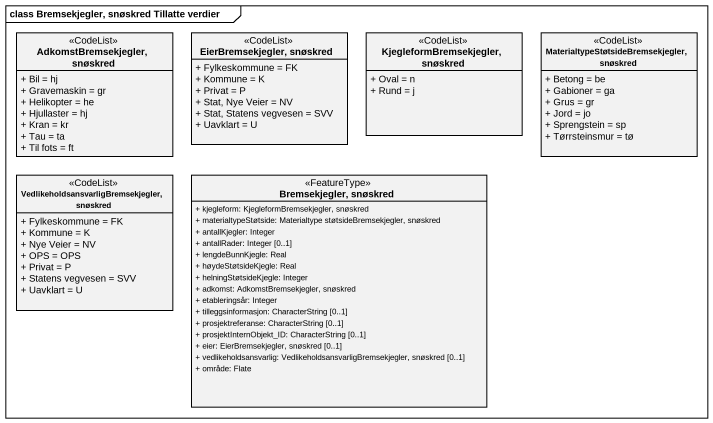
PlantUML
@startuml
mainframe class Bremsekjegler, snøskred Tillatte verdier
hide circle
hide empty members
skinparam classAttributeIconSize 0
class "AdkomstBremsekjegler, snøskred" as AdkomstBremsekjegler <<CodeList>> {
  + Bil = hj
  + Gravemaskin = gr
  + Helikopter = he
  + Hjullaster = hj
  + Kran = kr
  + Tau = ta
  + Til fots = ft
}
class "EierBremsekjegler, snøskred" as EierBremsekjegler_snøskred <<CodeList>> {
  + Fylkeskommune = FK
  + Kommune = K
  + Privat = P
  + Stat, Nye Veier = NV
  + Stat, Statens vegvesen = SVV
  + Uavklart = U
}
class "KjegleformBremsekjegler, snøskred" as KjegleformBremsekjegler <<CodeList>> {
  + Oval = n
  + Rund = j
}
class "MaterialtypeStøtsideBremsekjegler, snøskred" as MaterialtypeStøtsideBremsekj <<CodeList>> {
  + Betong = be
  + Gabioner = ga
  + Grus = gr
  + Jord = jo
  + Sprengstein = sp
  + Tørrsteinsmur = tø
}
class "VedlikeholdsansvarligBremsekjegler, snøskred" as VedlikeholdsansvarligBremsek <<CodeList>> {
  + Fylkeskommune = FK
  + Kommune = K
  + Nye Veier = NV
  + OPS = OPS
  + Privat = P
  + Statens vegvesen = SVV
  + Uavklart = U
}
class "Bremsekjegler, snøskred" as Bremsekjegler_snøskred <<FeatureType>> {
  + kjegleform: KjegleformBremsekjegler, snøskred
  + materialtypeStøtside: Materialtype støtsideBremsekjegler, snøskred
  + antallKjegler: Integer
  + antallRader: Integer [0..1]
  + lengdeBunnKjegle: Real
  + høydeStøtsideKjegle: Real
  + helningStøtsideKjegle: Integer
  + adkomst: AdkomstBremsekjegler, snøskred
  + etableringsår: Integer
  + tilleggsinformasjon: CharacterString [0..1]
  + prosjektreferanse: CharacterString [0..1]
  + prosjektInternObjekt_ID: CharacterString [0..1]
  + eier: EierBremsekjegler, snøskred [0..1]
  + vedlikeholdsansvarlig: VedlikeholdsansvarligBremsekjegler, snøskred [0..1]
  + område: Flate
}
@enduml
